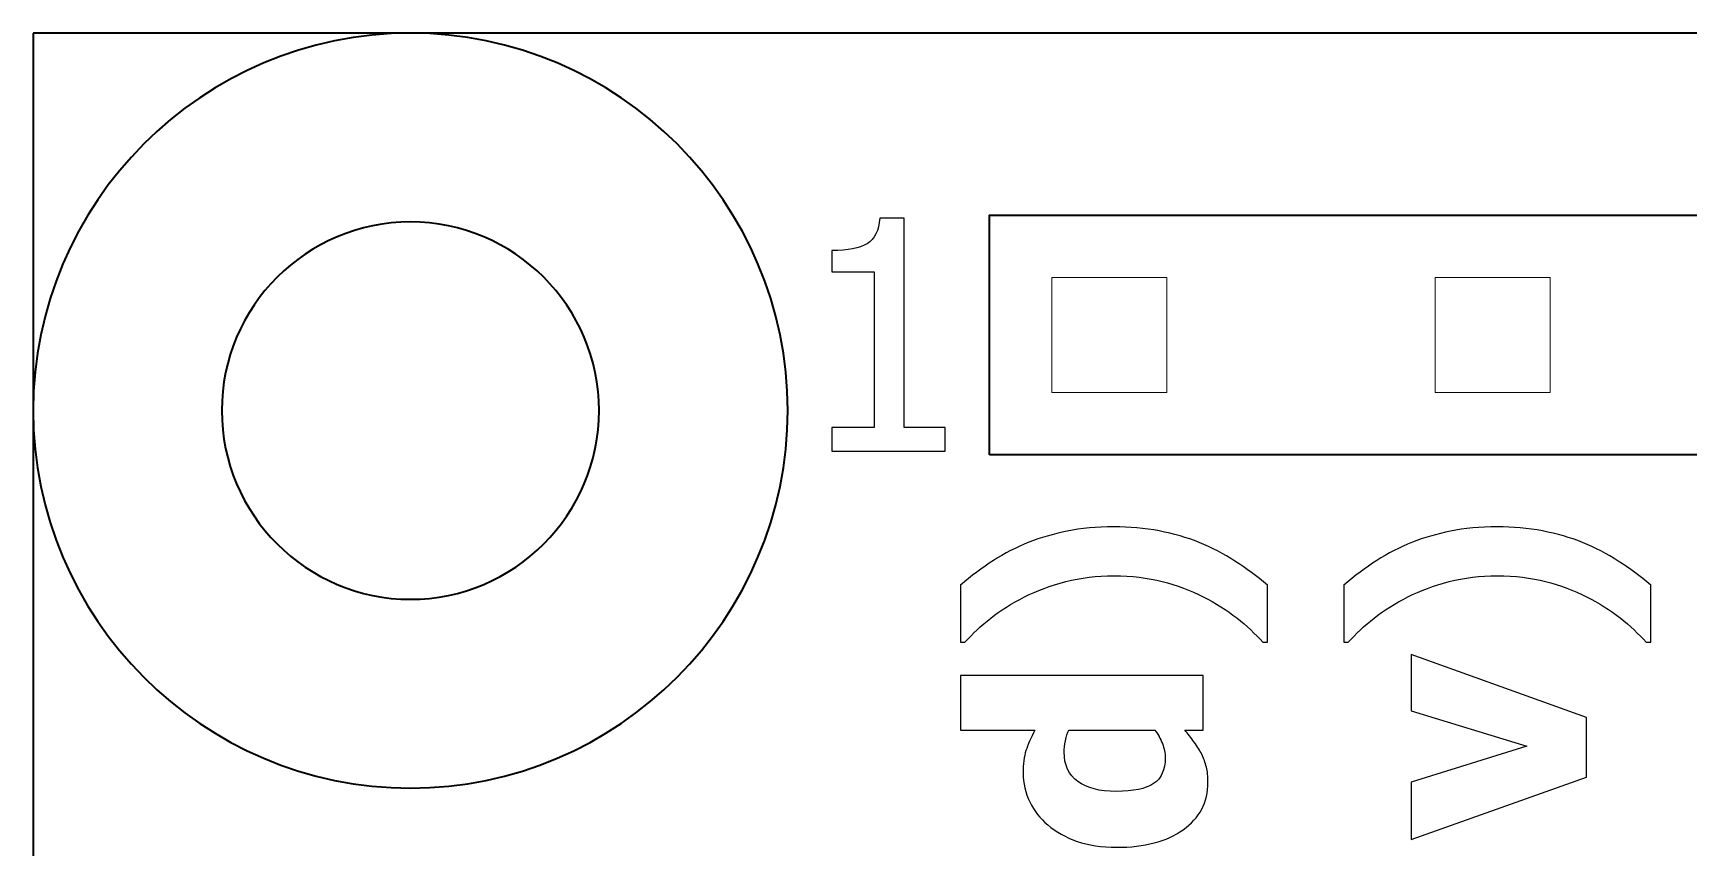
# Model space of a CAD drawing. Header units: centimetres. Extents: x -64.7 to 31.2, y -38.5 to 7.
# Drawn here: x -5.5 to -4.403, y 6.41 to 6.95 of the extents above; entities that cross this region are included whole.
import ezdxf

# ---------------------------------------------------------------- set-up
doc = ezdxf.new("R2010")
doc.units = ezdxf.units.CM
doc.header["$MEASUREMENT"] = 0
doc.layers.add('Layer 1', color=7, linetype='Continuous')

msp = doc.modelspace()

# ---------------------------------------------------------------- linework, layer by layer
at = {"layer": 'Layer 1', "color": 114, "lineweight": 35}
for points in [[(-5.5, 6.95), (-5.5, 6.95), (2.5, 6.95), (2.5, 6.95), (2.5, 6.95), (2.5, 6.95), (2.5, 3.35), (2.5, 3.35), (2.5, 3.35), (2.5, 3.35), (-5.5, 3.35), (-5.5, 3.35), (-5.5, 3.35), (-5.5, 3.35), (-5.5, 6.95), (-5.5, 6.95)], [(-5.25, 6.825), (-5.18115, 6.825), (-5.125, 6.76885), (-5.125, 6.7), (-5.125, 6.7), (-5.125, 6.63115), (-5.18115, 6.575), (-5.25, 6.575), (-5.25, 6.575), (-5.31885, 6.575), (-5.375, 6.63115), (-5.375, 6.7), (-5.375, 6.7), (-5.375, 6.76885), (-5.31885, 6.825), (-5.25, 6.825)]]:
    msp.add_open_spline(points, degree=3, knots=[0, 0, 0, 0, 0.25, 0.25, 0.25, 0.25, 0.5, 0.5, 0.5, 0.5, 0.75, 0.75, 0.75, 0.75, 1, 1, 1, 1], dxfattribs=at)
at = {"layer": 'Layer 1', "color": 2, "lineweight": 35}
for points in [[(-5.25, 6.95), (-5.11231, 6.95), (-5, 6.83769), (-5, 6.7), (-5, 6.7), (-5, 6.56231), (-5.11231, 6.45), (-5.25, 6.45), (-5.25, 6.45), (-5.38769, 6.45), (-5.5, 6.56231), (-5.5, 6.7), (-5.5, 6.7), (-5.5, 6.83769), (-5.38769, 6.95), (-5.25, 6.95)], [(-5.25, 6.825), (-5.18115, 6.825), (-5.125, 6.76885), (-5.125, 6.7), (-5.125, 6.7), (-5.125, 6.63115), (-5.18115, 6.575), (-5.25, 6.575), (-5.25, 6.575), (-5.31885, 6.575), (-5.375, 6.63115), (-5.375, 6.7), (-5.375, 6.7), (-5.375, 6.76885), (-5.31885, 6.825), (-5.25, 6.825)]]:
    msp.add_open_spline(points, degree=3, knots=[0, 0, 0, 0, 0.25, 0.25, 0.25, 0.25, 0.5, 0.5, 0.5, 0.5, 0.75, 0.75, 0.75, 0.75, 1, 1, 1, 1], dxfattribs=at)
at = {"layer": 'Layer 1', "color": 250}
msp.add_open_spline([(-4.89569, 6.67311), (-4.89569, 6.67311), (-4.97073, 6.67311), (-4.97073, 6.67311), (-4.97073, 6.67311), (-4.97073, 6.67311), (-4.97073, 6.68881), (-4.97073, 6.68881), (-4.97073, 6.68881), (-4.97073, 6.68881), (-4.94282, 6.68881), (-4.94282, 6.68881), (-4.94282, 6.68881), (-4.94282, 6.68881), (-4.94282, 6.792), (-4.94282, 6.792), (-4.94282, 6.792), (-4.94282, 6.792), (-4.97073, 6.792), (-4.97073, 6.792), (-4.97073, 6.792), (-4.97073, 6.792), (-4.97073, 6.80604), (-4.97073, 6.80604), (-4.97073, 6.80604), (-4.96018, 6.80604), (-4.95242, 6.80752), (-4.94741, 6.81052), (-4.94741, 6.81052), (-4.94243, 6.81352), (-4.93961, 6.8192), (-4.93898, 6.82752), (-4.93898, 6.82752), (-4.93898, 6.82752), (-4.92296, 6.82752), (-4.92296, 6.82752), (-4.92296, 6.82752), (-4.92296, 6.82752), (-4.92296, 6.68881), (-4.92296, 6.68881), (-4.92296, 6.68881), (-4.92296, 6.68881), (-4.89569, 6.68881), (-4.89569, 6.68881), (-4.89569, 6.68881), (-4.89569, 6.68881), (-4.89569, 6.67311), (-4.89569, 6.67311)], degree=3, knots=[0, 0, 0, 0, 0.0833333, 0.0833333, 0.0833333, 0.0833333, 0.1666667, 0.1666667, 0.1666667, 0.1666667, 0.25, 0.25, 0.25, 0.25, 0.3333333, 0.3333333, 0.3333333, 0.3333333, 0.4166667, 0.4166667, 0.4166667, 0.4166667, 0.5, 0.5, 0.5, 0.5, 0.5833333, 0.5833333, 0.5833333, 0.5833333, 0.6666667, 0.6666667, 0.6666667, 0.6666667, 0.75, 0.75, 0.75, 0.75, 0.8333333, 0.8333333, 0.8333333, 0.8333333, 0.9166667, 0.9166667, 0.9166667, 0.9166667, 1, 1, 1, 1], dxfattribs=at)
at = {"layer": 'Layer 1', "color": 250, "lineweight": 35}
msp.add_open_spline([(-4.86637, 6.67063), (-4.86637, 6.67063), (-0.89762, 6.67063), (-0.89762, 6.67063), (-0.89762, 6.67063), (-0.89762, 6.67063), (-0.89762, 6.82938), (-0.89762, 6.82938), (-0.89762, 6.82938), (-0.89762, 6.82938), (-4.86637, 6.82938), (-4.86637, 6.82938), (-4.86637, 6.82938), (-4.86637, 6.82938), (-4.86637, 6.67063), (-4.86637, 6.67063)], degree=3, knots=[0, 0, 0, 0, 0.25, 0.25, 0.25, 0.25, 0.5, 0.5, 0.5, 0.5, 0.75, 0.75, 0.75, 0.75, 1, 1, 1, 1], dxfattribs=at)
at = {"layer": 'Layer 1', "color": 2, "lineweight": 9}
for points in [[(-4.82509, 6.71191), (-4.82509, 6.71191), (-4.74889, 6.71191), (-4.74889, 6.71191), (-4.74889, 6.71191), (-4.74889, 6.71191), (-4.74889, 6.78811), (-4.74889, 6.78811), (-4.74889, 6.78811), (-4.74889, 6.78811), (-4.82509, 6.78811), (-4.82509, 6.78811), (-4.82509, 6.78811), (-4.82509, 6.78811), (-4.82509, 6.71191), (-4.82509, 6.71191)], [(-4.57109, 6.71191), (-4.57109, 6.71191), (-4.49489, 6.71191), (-4.49489, 6.71191), (-4.49489, 6.71191), (-4.49489, 6.71191), (-4.49489, 6.78811), (-4.49489, 6.78811), (-4.49489, 6.78811), (-4.49489, 6.78811), (-4.57109, 6.78811), (-4.57109, 6.78811), (-4.57109, 6.78811), (-4.57109, 6.78811), (-4.57109, 6.71191), (-4.57109, 6.71191)]]:
    msp.add_open_spline(points, degree=3, knots=[0, 0, 0, 0, 0.25, 0.25, 0.25, 0.25, 0.5, 0.5, 0.5, 0.5, 0.75, 0.75, 0.75, 0.75, 1, 1, 1, 1], dxfattribs=at)
at = {"layer": 'Layer 1', "color": 7}
for points, knots in [([(-4.78391, 6.62302), (-4.7735, 6.62302), (-4.76348, 6.62211), (-4.75388, 6.62027), (-4.75388, 6.62027), (-4.74425, 6.61847), (-4.73547, 6.61593), (-4.72746, 6.61269), (-4.72746, 6.61269), (-4.71899, 6.60923), (-4.71106, 6.60514), (-4.70368, 6.60037), (-4.70368, 6.60037), (-4.69631, 6.59565), (-4.68915, 6.59032), (-4.6822, 6.58446), (-4.6822, 6.58446), (-4.6822, 6.58446), (-4.6822, 6.54654), (-4.6822, 6.54654), (-4.6822, 6.54654), (-4.6822, 6.54654), (-4.6852, 6.54654), (-4.6852, 6.54654), (-4.6852, 6.54654), (-4.6901, 6.55204), (-4.69585, 6.55744), (-4.70245, 6.56266), (-4.70245, 6.56266), (-4.70908, 6.56788), (-4.71649, 6.57254), (-4.72467, 6.57663), (-4.72467, 6.57663), (-4.73321, 6.5809), (-4.74228, 6.58429), (-4.75187, 6.58679), (-4.75187, 6.58679), (-4.76143, 6.5893), (-4.77212, 6.59057), (-4.78391, 6.59057), (-4.78391, 6.59057), (-4.7952, 6.59057), (-4.80585, 6.58926), (-4.81583, 6.58669), (-4.81583, 6.58669), (-4.82585, 6.58411), (-4.83492, 6.58076), (-4.84314, 6.57663), (-4.84314, 6.57663), (-4.85168, 6.57226), (-4.85912, 6.56757), (-4.86551, 6.56252), (-4.86551, 6.56252), (-4.87189, 6.55744), (-4.87757, 6.55211), (-4.88262, 6.54654), (-4.88262, 6.54654), (-4.88262, 6.54654), (-4.88561, 6.54654), (-4.88561, 6.54654), (-4.88561, 6.54654), (-4.88561, 6.54654), (-4.88561, 6.58446), (-4.88561, 6.58446), (-4.88561, 6.58446), (-4.87845, 6.59046), (-4.87115, 6.59586), (-4.86374, 6.60066), (-4.86374, 6.60066), (-4.85633, 6.60542), (-4.84847, 6.60948), (-4.84014, 6.61279), (-4.84014, 6.61279), (-4.83248, 6.61583), (-4.82405, 6.6183), (-4.81481, 6.62017), (-4.81481, 6.62017), (-4.80557, 6.62207), (-4.79527, 6.62302), (-4.78391, 6.62302)], [0, 0, 0, 0, 0.05, 0.05, 0.05, 0.05, 0.1, 0.1, 0.1, 0.1, 0.15, 0.15, 0.15, 0.15, 0.2, 0.2, 0.2, 0.2, 0.25, 0.25, 0.25, 0.25, 0.3, 0.3, 0.3, 0.3, 0.35, 0.35, 0.35, 0.35, 0.4, 0.4, 0.4, 0.4, 0.45, 0.45, 0.45, 0.45, 0.5, 0.5, 0.5, 0.5, 0.55, 0.55, 0.55, 0.55, 0.6, 0.6, 0.6, 0.6, 0.65, 0.65, 0.65, 0.65, 0.7, 0.7, 0.7, 0.7, 0.75, 0.75, 0.75, 0.75, 0.8, 0.8, 0.8, 0.8, 0.85, 0.85, 0.85, 0.85, 0.9, 0.9, 0.9, 0.9, 0.95, 0.95, 0.95, 0.95, 1, 1, 1, 1]), ([(-4.52991, 6.62302), (-4.5195, 6.62302), (-4.50948, 6.62211), (-4.49988, 6.62027), (-4.49988, 6.62027), (-4.49025, 6.61847), (-4.48147, 6.61593), (-4.47346, 6.61269), (-4.47346, 6.61269), (-4.46499, 6.60923), (-4.45706, 6.60514), (-4.44968, 6.60037), (-4.44968, 6.60037), (-4.44231, 6.59565), (-4.43515, 6.59032), (-4.4282, 6.58446), (-4.4282, 6.58446), (-4.4282, 6.58446), (-4.4282, 6.54654), (-4.4282, 6.54654), (-4.4282, 6.54654), (-4.4282, 6.54654), (-4.4312, 6.54654), (-4.4312, 6.54654), (-4.4312, 6.54654), (-4.4361, 6.55204), (-4.44185, 6.55744), (-4.44845, 6.56266), (-4.44845, 6.56266), (-4.45508, 6.56788), (-4.46249, 6.57254), (-4.47067, 6.57663), (-4.47067, 6.57663), (-4.47921, 6.5809), (-4.48828, 6.58429), (-4.49787, 6.58679), (-4.49787, 6.58679), (-4.50743, 6.5893), (-4.51812, 6.59057), (-4.52991, 6.59057), (-4.52991, 6.59057), (-4.5412, 6.59057), (-4.55185, 6.58926), (-4.56183, 6.58669), (-4.56183, 6.58669), (-4.57185, 6.58411), (-4.58092, 6.58076), (-4.58914, 6.57663), (-4.58914, 6.57663), (-4.59768, 6.57226), (-4.60512, 6.56757), (-4.61151, 6.56252), (-4.61151, 6.56252), (-4.61789, 6.55744), (-4.62357, 6.55211), (-4.62862, 6.54654), (-4.62862, 6.54654), (-4.62862, 6.54654), (-4.63161, 6.54654), (-4.63161, 6.54654), (-4.63161, 6.54654), (-4.63161, 6.54654), (-4.63161, 6.58446), (-4.63161, 6.58446), (-4.63161, 6.58446), (-4.62445, 6.59046), (-4.61715, 6.59586), (-4.60974, 6.60066), (-4.60974, 6.60066), (-4.60233, 6.60542), (-4.59447, 6.60948), (-4.58614, 6.61279), (-4.58614, 6.61279), (-4.57848, 6.61583), (-4.57005, 6.6183), (-4.56081, 6.62017), (-4.56081, 6.62017), (-4.55157, 6.62207), (-4.54127, 6.62302), (-4.52991, 6.62302)], [0, 0, 0, 0, 0.05, 0.05, 0.05, 0.05, 0.1, 0.1, 0.1, 0.1, 0.15, 0.15, 0.15, 0.15, 0.2, 0.2, 0.2, 0.2, 0.25, 0.25, 0.25, 0.25, 0.3, 0.3, 0.3, 0.3, 0.35, 0.35, 0.35, 0.35, 0.4, 0.4, 0.4, 0.4, 0.45, 0.45, 0.45, 0.45, 0.5, 0.5, 0.5, 0.5, 0.55, 0.55, 0.55, 0.55, 0.6, 0.6, 0.6, 0.6, 0.65, 0.65, 0.65, 0.65, 0.7, 0.7, 0.7, 0.7, 0.75, 0.75, 0.75, 0.75, 0.8, 0.8, 0.8, 0.8, 0.85, 0.85, 0.85, 0.85, 0.9, 0.9, 0.9, 0.9, 0.95, 0.95, 0.95, 0.95, 1, 1, 1, 1]), ([(-4.58685, 6.53839), (-4.58685, 6.53839), (-4.47078, 6.49672), (-4.47078, 6.49672), (-4.47078, 6.49672), (-4.47078, 6.49672), (-4.47078, 6.45725), (-4.47078, 6.45725), (-4.47078, 6.45725), (-4.47078, 6.45725), (-4.58685, 6.4159), (-4.58685, 6.4159), (-4.58685, 6.4159), (-4.58685, 6.4159), (-4.58685, 6.45397), (-4.58685, 6.45397), (-4.58685, 6.45397), (-4.58685, 6.45397), (-4.51022, 6.47774), (-4.51022, 6.47774), (-4.51022, 6.47774), (-4.51022, 6.47774), (-4.58685, 6.50117), (-4.58685, 6.50117), (-4.58685, 6.50117), (-4.58685, 6.50117), (-4.58685, 6.53839), (-4.58685, 6.53839)], [0, 0, 0, 0, 0.1428571, 0.1428571, 0.1428571, 0.1428571, 0.2857143, 0.2857143, 0.2857143, 0.2857143, 0.4285714, 0.4285714, 0.4285714, 0.4285714, 0.5714286, 0.5714286, 0.5714286, 0.5714286, 0.7142857, 0.7142857, 0.7142857, 0.7142857, 0.8571429, 0.8571429, 0.8571429, 0.8571429, 1, 1, 1, 1]), ([(-4.72478, 6.52453), (-4.72478, 6.52453), (-4.72478, 6.48837), (-4.72478, 6.48837), (-4.72478, 6.48837), (-4.72478, 6.48837), (-4.73688, 6.48837), (-4.73688, 6.48837), (-4.73688, 6.48837), (-4.73494, 6.48604), (-4.73286, 6.48336), (-4.73067, 6.48036), (-4.73067, 6.48036), (-4.72845, 6.47736), (-4.72683, 6.47471), (-4.7257, 6.47246), (-4.7257, 6.47246), (-4.72432, 6.46956), (-4.7233, 6.46671), (-4.72259, 6.46388), (-4.72259, 6.46388), (-4.72192, 6.46106), (-4.72157, 6.45767), (-4.72157, 6.45376), (-4.72157, 6.45376), (-4.72157, 6.44053), (-4.72704, 6.43005), (-4.73801, 6.42233), (-4.73801, 6.42233), (-4.74895, 6.4146), (-4.76362, 6.41075), (-4.78193, 6.41075), (-4.78193, 6.41075), (-4.79206, 6.41075), (-4.80084, 6.41206), (-4.80828, 6.41467), (-4.80828, 6.41467), (-4.81573, 6.41732), (-4.82222, 6.42091), (-4.82772, 6.42554), (-4.82772, 6.42554), (-4.83277, 6.42973), (-4.83672, 6.43485), (-4.83965, 6.44081), (-4.83965, 6.44081), (-4.84257, 6.44681), (-4.84406, 6.45316), (-4.84406, 6.45983), (-4.84406, 6.45983), (-4.84406, 6.46589), (-4.84342, 6.47087), (-4.84215, 6.47478), (-4.84215, 6.47478), (-4.84088, 6.47866), (-4.83891, 6.48322), (-4.83619, 6.48837), (-4.83619, 6.48837), (-4.83619, 6.48837), (-4.88561, 6.48837), (-4.88561, 6.48837), (-4.88561, 6.48837), (-4.88561, 6.48837), (-4.88561, 6.52453), (-4.88561, 6.52453), (-4.88561, 6.52453), (-4.88561, 6.52453), (-4.72478, 6.52453), (-4.72478, 6.52453)], [0, 0, 0, 0, 0.0588235, 0.0588235, 0.0588235, 0.0588235, 0.1176471, 0.1176471, 0.1176471, 0.1176471, 0.1764706, 0.1764706, 0.1764706, 0.1764706, 0.2352941, 0.2352941, 0.2352941, 0.2352941, 0.2941176, 0.2941176, 0.2941176, 0.2941176, 0.3529412, 0.3529412, 0.3529412, 0.3529412, 0.4117647, 0.4117647, 0.4117647, 0.4117647, 0.4705882, 0.4705882, 0.4705882, 0.4705882, 0.5294118, 0.5294118, 0.5294118, 0.5294118, 0.5882353, 0.5882353, 0.5882353, 0.5882353, 0.6470588, 0.6470588, 0.6470588, 0.6470588, 0.7058824, 0.7058824, 0.7058824, 0.7058824, 0.7647059, 0.7647059, 0.7647059, 0.7647059, 0.8235294, 0.8235294, 0.8235294, 0.8235294, 0.8823529, 0.8823529, 0.8823529, 0.8823529, 0.9411765, 0.9411765, 0.9411765, 0.9411765, 1, 1, 1, 1]), ([(-4.75681, 6.48837), (-4.75681, 6.48837), (-4.81375, 6.48837), (-4.81375, 6.48837), (-4.81375, 6.48837), (-4.81467, 6.48657), (-4.81541, 6.48424), (-4.81597, 6.48135), (-4.81597, 6.48135), (-4.81657, 6.47845), (-4.81686, 6.47598), (-4.81686, 6.4739), (-4.81686, 6.4739), (-4.81686, 6.46522), (-4.81382, 6.4587), (-4.80775, 6.45432), (-4.80775, 6.45432), (-4.80169, 6.44995), (-4.79322, 6.44776), (-4.78235, 6.44776), (-4.78235, 6.44776), (-4.77092, 6.44776), (-4.76263, 6.44949), (-4.75755, 6.45298), (-4.75755, 6.45298), (-4.75244, 6.45644), (-4.7499, 6.46208), (-4.7499, 6.46988), (-4.7499, 6.46988), (-4.7499, 6.47306), (-4.75053, 6.47623), (-4.75177, 6.47948), (-4.75177, 6.47948), (-4.753, 6.48272), (-4.7547, 6.48569), (-4.75681, 6.48837)], [0, 0, 0, 0, 0.1111111, 0.1111111, 0.1111111, 0.1111111, 0.2222222, 0.2222222, 0.2222222, 0.2222222, 0.3333333, 0.3333333, 0.3333333, 0.3333333, 0.4444444, 0.4444444, 0.4444444, 0.4444444, 0.5555556, 0.5555556, 0.5555556, 0.5555556, 0.6666667, 0.6666667, 0.6666667, 0.6666667, 0.7777778, 0.7777778, 0.7777778, 0.7777778, 0.8888889, 0.8888889, 0.8888889, 0.8888889, 1, 1, 1, 1])]:
    msp.add_open_spline(points, degree=3, knots=knots, dxfattribs=at)
at = {"layer": 'Layer 1', "color": 250, "lineweight": 18}
for points, knots in [([(-4.78391, 6.62302), (-4.7735, 6.62302), (-4.76348, 6.62211), (-4.75388, 6.62027), (-4.75388, 6.62027), (-4.74425, 6.61847), (-4.73547, 6.61593), (-4.72746, 6.61269), (-4.72746, 6.61269), (-4.71899, 6.60923), (-4.71106, 6.60514), (-4.70368, 6.60037), (-4.70368, 6.60037), (-4.69631, 6.59565), (-4.68915, 6.59032), (-4.6822, 6.58446), (-4.6822, 6.58446), (-4.6822, 6.58446), (-4.6822, 6.54654), (-4.6822, 6.54654), (-4.6822, 6.54654), (-4.6822, 6.54654), (-4.6852, 6.54654), (-4.6852, 6.54654), (-4.6852, 6.54654), (-4.6901, 6.55204), (-4.69585, 6.55744), (-4.70245, 6.56266), (-4.70245, 6.56266), (-4.70908, 6.56788), (-4.71649, 6.57254), (-4.72467, 6.57663), (-4.72467, 6.57663), (-4.73321, 6.5809), (-4.74228, 6.58429), (-4.75187, 6.58679), (-4.75187, 6.58679), (-4.76143, 6.5893), (-4.77212, 6.59057), (-4.78391, 6.59057), (-4.78391, 6.59057), (-4.7952, 6.59057), (-4.80585, 6.58926), (-4.81583, 6.58669), (-4.81583, 6.58669), (-4.82585, 6.58411), (-4.83492, 6.58076), (-4.84314, 6.57663), (-4.84314, 6.57663), (-4.85168, 6.57226), (-4.85912, 6.56757), (-4.86551, 6.56252), (-4.86551, 6.56252), (-4.87189, 6.55744), (-4.87757, 6.55211), (-4.88262, 6.54654), (-4.88262, 6.54654), (-4.88262, 6.54654), (-4.88561, 6.54654), (-4.88561, 6.54654), (-4.88561, 6.54654), (-4.88561, 6.54654), (-4.88561, 6.58446), (-4.88561, 6.58446), (-4.88561, 6.58446), (-4.87845, 6.59046), (-4.87115, 6.59586), (-4.86374, 6.60066), (-4.86374, 6.60066), (-4.85633, 6.60542), (-4.84847, 6.60948), (-4.84014, 6.61279), (-4.84014, 6.61279), (-4.83248, 6.61583), (-4.82405, 6.6183), (-4.81481, 6.62017), (-4.81481, 6.62017), (-4.80557, 6.62207), (-4.79527, 6.62302), (-4.78391, 6.62302)], [0, 0, 0, 0, 0.05, 0.05, 0.05, 0.05, 0.1, 0.1, 0.1, 0.1, 0.15, 0.15, 0.15, 0.15, 0.2, 0.2, 0.2, 0.2, 0.25, 0.25, 0.25, 0.25, 0.3, 0.3, 0.3, 0.3, 0.35, 0.35, 0.35, 0.35, 0.4, 0.4, 0.4, 0.4, 0.45, 0.45, 0.45, 0.45, 0.5, 0.5, 0.5, 0.5, 0.55, 0.55, 0.55, 0.55, 0.6, 0.6, 0.6, 0.6, 0.65, 0.65, 0.65, 0.65, 0.7, 0.7, 0.7, 0.7, 0.75, 0.75, 0.75, 0.75, 0.8, 0.8, 0.8, 0.8, 0.85, 0.85, 0.85, 0.85, 0.9, 0.9, 0.9, 0.9, 0.95, 0.95, 0.95, 0.95, 1, 1, 1, 1]), ([(-4.52991, 6.62302), (-4.5195, 6.62302), (-4.50948, 6.62211), (-4.49988, 6.62027), (-4.49988, 6.62027), (-4.49025, 6.61847), (-4.48147, 6.61593), (-4.47346, 6.61269), (-4.47346, 6.61269), (-4.46499, 6.60923), (-4.45706, 6.60514), (-4.44968, 6.60037), (-4.44968, 6.60037), (-4.44231, 6.59565), (-4.43515, 6.59032), (-4.4282, 6.58446), (-4.4282, 6.58446), (-4.4282, 6.58446), (-4.4282, 6.54654), (-4.4282, 6.54654), (-4.4282, 6.54654), (-4.4282, 6.54654), (-4.4312, 6.54654), (-4.4312, 6.54654), (-4.4312, 6.54654), (-4.4361, 6.55204), (-4.44185, 6.55744), (-4.44845, 6.56266), (-4.44845, 6.56266), (-4.45508, 6.56788), (-4.46249, 6.57254), (-4.47067, 6.57663), (-4.47067, 6.57663), (-4.47921, 6.5809), (-4.48828, 6.58429), (-4.49787, 6.58679), (-4.49787, 6.58679), (-4.50743, 6.5893), (-4.51812, 6.59057), (-4.52991, 6.59057), (-4.52991, 6.59057), (-4.5412, 6.59057), (-4.55185, 6.58926), (-4.56183, 6.58669), (-4.56183, 6.58669), (-4.57185, 6.58411), (-4.58092, 6.58076), (-4.58914, 6.57663), (-4.58914, 6.57663), (-4.59768, 6.57226), (-4.60512, 6.56757), (-4.61151, 6.56252), (-4.61151, 6.56252), (-4.61789, 6.55744), (-4.62357, 6.55211), (-4.62862, 6.54654), (-4.62862, 6.54654), (-4.62862, 6.54654), (-4.63161, 6.54654), (-4.63161, 6.54654), (-4.63161, 6.54654), (-4.63161, 6.54654), (-4.63161, 6.58446), (-4.63161, 6.58446), (-4.63161, 6.58446), (-4.62445, 6.59046), (-4.61715, 6.59586), (-4.60974, 6.60066), (-4.60974, 6.60066), (-4.60233, 6.60542), (-4.59447, 6.60948), (-4.58614, 6.61279), (-4.58614, 6.61279), (-4.57848, 6.61583), (-4.57005, 6.6183), (-4.56081, 6.62017), (-4.56081, 6.62017), (-4.55157, 6.62207), (-4.54127, 6.62302), (-4.52991, 6.62302)], [0, 0, 0, 0, 0.05, 0.05, 0.05, 0.05, 0.1, 0.1, 0.1, 0.1, 0.15, 0.15, 0.15, 0.15, 0.2, 0.2, 0.2, 0.2, 0.25, 0.25, 0.25, 0.25, 0.3, 0.3, 0.3, 0.3, 0.35, 0.35, 0.35, 0.35, 0.4, 0.4, 0.4, 0.4, 0.45, 0.45, 0.45, 0.45, 0.5, 0.5, 0.5, 0.5, 0.55, 0.55, 0.55, 0.55, 0.6, 0.6, 0.6, 0.6, 0.65, 0.65, 0.65, 0.65, 0.7, 0.7, 0.7, 0.7, 0.75, 0.75, 0.75, 0.75, 0.8, 0.8, 0.8, 0.8, 0.85, 0.85, 0.85, 0.85, 0.9, 0.9, 0.9, 0.9, 0.95, 0.95, 0.95, 0.95, 1, 1, 1, 1]), ([(-4.58685, 6.53839), (-4.58685, 6.53839), (-4.47078, 6.49672), (-4.47078, 6.49672), (-4.47078, 6.49672), (-4.47078, 6.49672), (-4.47078, 6.45725), (-4.47078, 6.45725), (-4.47078, 6.45725), (-4.47078, 6.45725), (-4.58685, 6.4159), (-4.58685, 6.4159), (-4.58685, 6.4159), (-4.58685, 6.4159), (-4.58685, 6.45397), (-4.58685, 6.45397), (-4.58685, 6.45397), (-4.58685, 6.45397), (-4.51022, 6.47774), (-4.51022, 6.47774), (-4.51022, 6.47774), (-4.51022, 6.47774), (-4.58685, 6.50117), (-4.58685, 6.50117), (-4.58685, 6.50117), (-4.58685, 6.50117), (-4.58685, 6.53839), (-4.58685, 6.53839)], [0, 0, 0, 0, 0.1428571, 0.1428571, 0.1428571, 0.1428571, 0.2857143, 0.2857143, 0.2857143, 0.2857143, 0.4285714, 0.4285714, 0.4285714, 0.4285714, 0.5714286, 0.5714286, 0.5714286, 0.5714286, 0.7142857, 0.7142857, 0.7142857, 0.7142857, 0.8571429, 0.8571429, 0.8571429, 0.8571429, 1, 1, 1, 1]), ([(-4.72478, 6.52453), (-4.72478, 6.52453), (-4.72478, 6.48837), (-4.72478, 6.48837), (-4.72478, 6.48837), (-4.72478, 6.48837), (-4.73688, 6.48837), (-4.73688, 6.48837), (-4.73688, 6.48837), (-4.73494, 6.48604), (-4.73286, 6.48336), (-4.73067, 6.48036), (-4.73067, 6.48036), (-4.72845, 6.47736), (-4.72683, 6.47471), (-4.7257, 6.47246), (-4.7257, 6.47246), (-4.72432, 6.46956), (-4.7233, 6.46671), (-4.72259, 6.46388), (-4.72259, 6.46388), (-4.72192, 6.46106), (-4.72157, 6.45767), (-4.72157, 6.45376), (-4.72157, 6.45376), (-4.72157, 6.44053), (-4.72704, 6.43005), (-4.73801, 6.42233), (-4.73801, 6.42233), (-4.74895, 6.4146), (-4.76362, 6.41075), (-4.78193, 6.41075), (-4.78193, 6.41075), (-4.79206, 6.41075), (-4.80084, 6.41206), (-4.80828, 6.41467), (-4.80828, 6.41467), (-4.81573, 6.41732), (-4.82222, 6.42091), (-4.82772, 6.42554), (-4.82772, 6.42554), (-4.83277, 6.42973), (-4.83672, 6.43485), (-4.83965, 6.44081), (-4.83965, 6.44081), (-4.84257, 6.44681), (-4.84406, 6.45316), (-4.84406, 6.45983), (-4.84406, 6.45983), (-4.84406, 6.46589), (-4.84342, 6.47087), (-4.84215, 6.47478), (-4.84215, 6.47478), (-4.84088, 6.47866), (-4.83891, 6.48322), (-4.83619, 6.48837), (-4.83619, 6.48837), (-4.83619, 6.48837), (-4.88561, 6.48837), (-4.88561, 6.48837), (-4.88561, 6.48837), (-4.88561, 6.48837), (-4.88561, 6.52453), (-4.88561, 6.52453), (-4.88561, 6.52453), (-4.88561, 6.52453), (-4.72478, 6.52453), (-4.72478, 6.52453)], [0, 0, 0, 0, 0.0588235, 0.0588235, 0.0588235, 0.0588235, 0.1176471, 0.1176471, 0.1176471, 0.1176471, 0.1764706, 0.1764706, 0.1764706, 0.1764706, 0.2352941, 0.2352941, 0.2352941, 0.2352941, 0.2941176, 0.2941176, 0.2941176, 0.2941176, 0.3529412, 0.3529412, 0.3529412, 0.3529412, 0.4117647, 0.4117647, 0.4117647, 0.4117647, 0.4705882, 0.4705882, 0.4705882, 0.4705882, 0.5294118, 0.5294118, 0.5294118, 0.5294118, 0.5882353, 0.5882353, 0.5882353, 0.5882353, 0.6470588, 0.6470588, 0.6470588, 0.6470588, 0.7058824, 0.7058824, 0.7058824, 0.7058824, 0.7647059, 0.7647059, 0.7647059, 0.7647059, 0.8235294, 0.8235294, 0.8235294, 0.8235294, 0.8823529, 0.8823529, 0.8823529, 0.8823529, 0.9411765, 0.9411765, 0.9411765, 0.9411765, 1, 1, 1, 1]), ([(-4.75681, 6.48837), (-4.75681, 6.48837), (-4.81375, 6.48837), (-4.81375, 6.48837), (-4.81375, 6.48837), (-4.81467, 6.48657), (-4.81541, 6.48424), (-4.81597, 6.48135), (-4.81597, 6.48135), (-4.81657, 6.47845), (-4.81686, 6.47598), (-4.81686, 6.4739), (-4.81686, 6.4739), (-4.81686, 6.46522), (-4.81382, 6.4587), (-4.80775, 6.45432), (-4.80775, 6.45432), (-4.80169, 6.44995), (-4.79322, 6.44776), (-4.78235, 6.44776), (-4.78235, 6.44776), (-4.77092, 6.44776), (-4.76263, 6.44949), (-4.75755, 6.45298), (-4.75755, 6.45298), (-4.75244, 6.45644), (-4.7499, 6.46208), (-4.7499, 6.46988), (-4.7499, 6.46988), (-4.7499, 6.47306), (-4.75053, 6.47623), (-4.75177, 6.47948), (-4.75177, 6.47948), (-4.753, 6.48272), (-4.7547, 6.48569), (-4.75681, 6.48837)], [0, 0, 0, 0, 0.1111111, 0.1111111, 0.1111111, 0.1111111, 0.2222222, 0.2222222, 0.2222222, 0.2222222, 0.3333333, 0.3333333, 0.3333333, 0.3333333, 0.4444444, 0.4444444, 0.4444444, 0.4444444, 0.5555556, 0.5555556, 0.5555556, 0.5555556, 0.6666667, 0.6666667, 0.6666667, 0.6666667, 0.7777778, 0.7777778, 0.7777778, 0.7777778, 0.8888889, 0.8888889, 0.8888889, 0.8888889, 1, 1, 1, 1])]:
    msp.add_open_spline(points, degree=3, knots=knots, dxfattribs=at)

doc.saveas('drawing.dxf')
